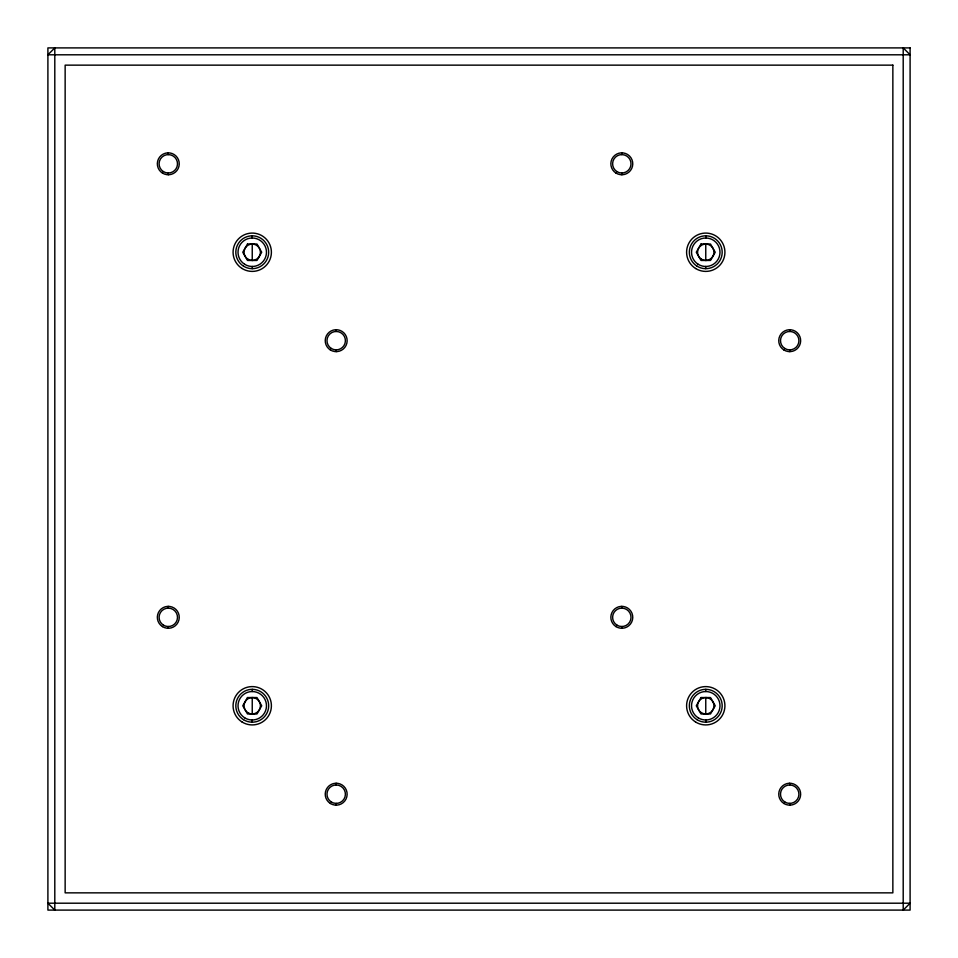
<?xml version="1.0" encoding="UTF-8"?>
<svg xmlns="http://www.w3.org/2000/svg" width="958" height="958" viewBox="0 0 958 958"><rect width="100%" height="100%" fill="white"/><g stroke="black" fill="none" stroke-linecap="round" stroke-linejoin="round"><path stroke-width="1.44" d="M789.703 329.732L789.703 331.468M789.703 349.886L789.703 351.61M789.703 783.249L789.703 784.985M789.703 803.403L789.703 805.127M705.759 235.812L705.759 238.003M705.759 244.027L705.759 260.456M705.759 266.48L705.759 268.671M705.759 689.329L705.759 691.52M705.759 697.544L705.759 713.973M705.759 719.997L705.759 722.188M621.814 152.873L621.814 154.597M621.814 173.015L621.814 174.751M621.814 606.39L621.814 608.114M621.814 626.532L621.814 628.268M336.186 329.732L336.186 331.468M336.186 349.886L336.186 351.61M336.186 783.249L336.186 784.985M336.186 803.403L336.186 805.127M252.241 235.812L252.241 238.003M252.241 244.027L252.241 260.456M252.241 266.48L252.241 268.671M252.241 689.329L252.241 691.52M252.241 697.544L252.241 713.973M252.241 719.997L252.241 722.188M168.297 152.873L168.297 154.597M168.297 173.015L168.297 174.751M168.297 606.39L168.297 608.114M168.297 626.532L168.297 628.268M247.499 244.027L242.757 252.241L247.499 260.456L256.983 260.456L261.726 252.241L256.983 244.027L247.499 244.027M247.499 697.544L242.757 705.759L247.499 713.973L256.983 713.973L261.726 705.759L256.983 697.544L247.499 697.544M701.016 244.027L696.274 252.241L701.016 260.456L710.501 260.456L715.243 252.241L710.501 244.027L701.016 244.027M701.016 697.544L696.274 705.759L701.016 713.973L710.501 713.973L715.243 705.759L710.501 697.544L701.016 697.544M54.798 47.9L47.9 54.798L910.1 54.798L903.202 47.9L903.202 910.1L910.1 903.202L47.9 903.202L54.798 910.1L54.798 47.9M910.1 47.9L47.9 47.9L47.9 910.1L910.1 910.1L910.1 47.9M892.856 65.144L65.144 65.144L65.144 892.856L892.856 892.856L892.856 65.144M330.366 803.475A10.945 10.945 0 0 0 347.131 794.589A10.945 10.945 0 0 0 331.061 784.518A10.945 10.945 0 0 0 330.366 803.475M331.3 801.99A9.209 9.209 0 0 0 345.395 794.529A9.209 9.209 0 0 0 331.875 786.051A9.209 9.209 0 0 0 331.3 801.99M162.477 626.604A10.957 10.957 0 0 0 179.242 617.73A10.957 10.957 0 0 0 163.159 607.635A10.957 10.957 0 0 0 162.477 626.604M163.399 625.119A9.209 9.209 0 0 0 177.493 617.659A9.209 9.209 0 0 0 163.986 609.192A9.209 9.209 0 0 0 163.399 625.119M701.364 712.704A8.215 8.215 0 0 0 713.961 706.094A8.215 8.215 0 0 0 701.939 698.49A8.215 8.215 0 0 0 701.364 712.704M698.19 717.817A14.238 14.238 0 0 0 719.985 706.274A14.238 14.238 0 0 0 699.1 693.185A14.238 14.238 0 0 0 698.19 717.817M697.029 719.674A16.43 16.43 0 0 0 722.176 706.357A16.43 16.43 0 0 0 698.071 691.245A16.43 16.43 0 0 0 697.029 719.674M615.994 626.604A10.957 10.957 0 0 0 632.759 617.73A10.957 10.957 0 0 0 616.677 607.635A10.957 10.957 0 0 0 615.994 626.604M616.916 625.119A9.209 9.209 0 0 0 631.011 617.659A9.209 9.209 0 0 0 617.503 609.192A9.209 9.209 0 0 0 616.916 625.119M162.477 173.087A10.957 10.957 0 0 0 179.242 164.213A10.957 10.957 0 0 0 163.159 154.118A10.957 10.957 0 0 0 162.477 173.087M163.399 171.602A9.209 9.209 0 0 0 177.493 164.141A9.209 9.209 0 0 0 163.986 155.675A9.209 9.209 0 0 0 163.399 171.602M242.063 268.479A19.16 19.16 0 0 0 271.389 252.936A19.16 19.16 0 0 0 243.272 235.309A19.16 19.16 0 0 0 242.063 268.479M695.58 268.479A19.16 19.16 0 0 0 724.907 252.936A19.16 19.16 0 0 0 696.789 235.309A19.16 19.16 0 0 0 695.58 268.479M242.063 721.997A19.16 19.16 0 0 0 271.389 706.453A19.16 19.16 0 0 0 243.272 688.826A19.16 19.16 0 0 0 242.063 721.997M695.58 721.997A19.16 19.16 0 0 0 724.907 706.453A19.16 19.16 0 0 0 696.789 688.826A19.16 19.16 0 0 0 695.58 721.997M330.366 349.957A10.957 10.957 0 0 0 347.143 341.072A10.957 10.957 0 0 0 331.061 330.989A10.957 10.957 0 0 0 330.366 349.957M783.884 803.475A10.945 10.945 0 0 0 800.649 794.589A10.945 10.945 0 0 0 784.578 784.518A10.945 10.945 0 0 0 783.884 803.475M615.994 173.087A10.957 10.957 0 0 0 632.759 164.213A10.957 10.957 0 0 0 616.677 154.118A10.957 10.957 0 0 0 615.994 173.087M783.884 349.957A10.945 10.945 0 0 0 800.649 341.072A10.945 10.945 0 0 0 784.578 331.001A10.945 10.945 0 0 0 783.884 349.957M247.847 712.704A8.215 8.215 0 0 0 260.444 706.094A8.215 8.215 0 0 0 248.421 698.49A8.215 8.215 0 0 0 247.847 712.704M244.673 717.817A14.238 14.238 0 0 0 266.468 706.274A14.238 14.238 0 0 0 245.583 693.185A14.238 14.238 0 0 0 244.673 717.817M243.512 719.674A16.43 16.43 0 0 0 268.659 706.357A16.43 16.43 0 0 0 244.553 691.245A16.43 16.43 0 0 0 243.512 719.674M784.818 348.473A9.209 9.209 0 0 0 798.912 341.012A9.209 9.209 0 0 0 785.392 332.534A9.209 9.209 0 0 0 784.818 348.473M701.364 259.187A8.215 8.215 0 0 0 713.961 252.577A8.215 8.215 0 0 0 701.939 244.973A8.215 8.215 0 0 0 701.364 259.187M698.19 264.3A14.238 14.238 0 0 0 719.985 252.756A14.238 14.238 0 0 0 699.1 239.668A14.238 14.238 0 0 0 698.19 264.3M697.029 266.156A16.43 16.43 0 0 0 722.176 252.84A16.43 16.43 0 0 0 698.071 237.728A16.43 16.43 0 0 0 697.029 266.156M247.847 259.187A8.215 8.215 0 0 0 260.444 252.577A8.215 8.215 0 0 0 248.421 244.973A8.215 8.215 0 0 0 247.847 259.187M244.673 264.3A14.238 14.238 0 0 0 266.468 252.756A14.238 14.238 0 0 0 245.583 239.668A14.238 14.238 0 0 0 244.673 264.3M243.512 266.156A16.43 16.43 0 0 0 268.659 252.84A16.43 16.43 0 0 0 244.553 237.728A16.43 16.43 0 0 0 243.512 266.156M616.916 171.602A9.209 9.209 0 0 0 631.011 164.141A9.209 9.209 0 0 0 617.503 155.675A9.209 9.209 0 0 0 616.916 171.602M784.818 801.99A9.209 9.209 0 0 0 798.912 794.529A9.209 9.209 0 0 0 785.392 786.051A9.209 9.209 0 0 0 784.818 801.99M331.3 348.473A9.209 9.209 0 0 0 345.395 341.012A9.209 9.209 0 0 0 331.875 332.534A9.209 9.209 0 0 0 331.3 348.473"/></g></svg>
